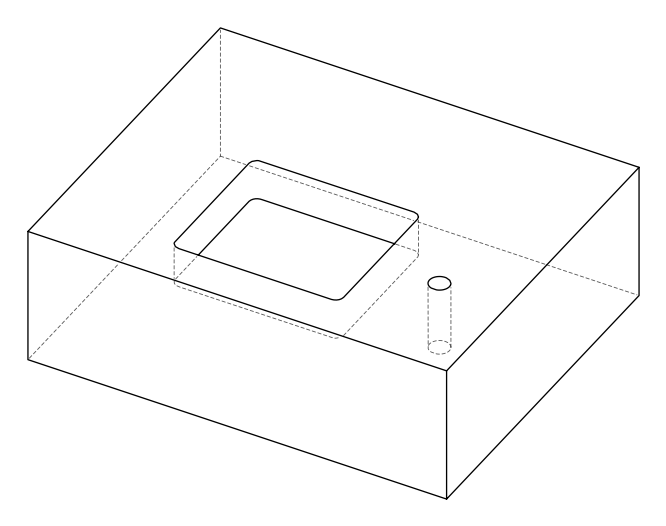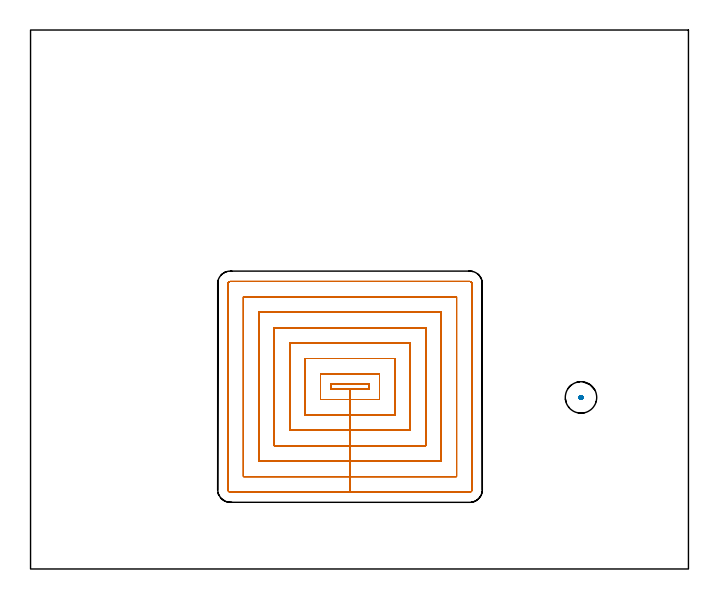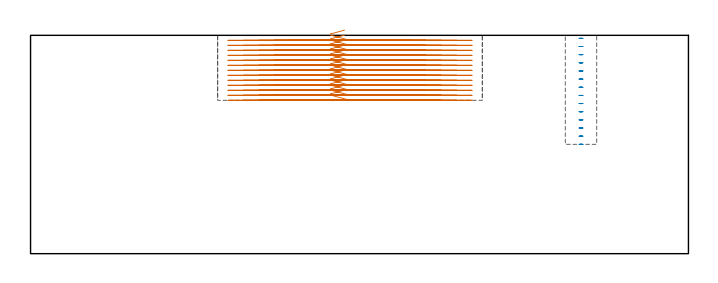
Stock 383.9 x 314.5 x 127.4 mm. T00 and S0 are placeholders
(PLAN: 2 operations, 1 tool changes, 62 min)
(1 MILL_RECTANGULAR_POCKET | POCKET_RECTANGULAR_STRAIGHT | NXT0201_011 | Follow Part, ap 3, ae 75% | 61.37 min | 787789 mm3)
(2 MILL_BLIND_HOLE_FROM_SOLID_MATERIAL | STEP1POCKET | NXT0201_012 | Spiral | 0.62 min | 16722 mm3)
(TOOL NXT0201_011 | ENDMILL 12mm [2P460-1200-NA 1630] | D12 FL38 Z6)
(TOOL NXT0201_012 | ENDMILL 16mm [2P460-1600-NA 1630] | D16 FL38 Z6)
(OP 1 MILL_RECTANGULAR_POCKET)
G17 G21 G94 G90
T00 M6
G54
G17 G0 G90 X183.176 Y107.8 S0 M3
G43 Z137.4 H1
Z130.4
G94 G1 X175.2 Z128.263 F250.
Y104.9 Z127.486
X186.4 Z124.485
X197.6 F500.
Y107.8
X175.2
Y104.9
X186.4
Y98.9
X203.6
Y113.8
X169.2
Y98.9
X186.4
Y89.9
X212.6
Y122.8
X160.2
Y89.9
X186.4
Y80.9
X221.6
Y131.8
X151.2
Y80.9
X186.4
Y71.9
X230.6
Y140.8
X142.2
Y71.9
X186.4
Y62.9
X239.6
Y149.8
X133.2
Y62.9
X186.4
Y53.9
X248.6
Y158.8
X124.2
Y53.9
X186.4
Y44.9
X256.3
G3 X257.6 Y46.2 R1.3
G1 Y166.5
G3 X256.3 Y167.8 R1.3
G1 X116.5
G3 X115.2 Y166.5 R1.3
G1 Y46.2
G3 X116.5 Y44.9 R1.3
G1 X186.4
X187.4
G0 X183.176 Y107.8 Z127.485
G1 X175.2 Z125.347 F250.
Y104.9 Z124.57
X186.4 Z121.569
X197.6 F500.
Y107.8
X175.2
Y104.9
X186.4
Y98.9
X203.6
Y113.8
X169.2
Y98.9
X186.4
Y89.9
X212.6
Y122.8
X160.2
Y89.9
X186.4
Y80.9
X221.6
Y131.8
X151.2
Y80.9
X186.4
Y71.9
X230.6
Y140.8
X142.2
Y71.9
X186.4
Y62.9
X239.6
Y149.8
X133.2
Y62.9
X186.4
Y53.9
X248.6
Y158.8
X124.2
Y53.9
X186.4
Y44.9
X256.3
G3 X257.6 Y46.2 R1.3
G1 Y166.5
G3 X256.3 Y167.8 R1.3
G1 X116.5
G3 X115.2 Y166.5 R1.3
G1 Y46.2
G3 X116.5 Y44.9 R1.3
G1 X186.4
X187.4
G0 X183.176 Y107.8 Z124.569
G1 X175.2 Z122.432 F250.
Y104.9 Z121.655
X186.4 Z118.654
X197.6 F500.
Y107.8
X175.2
Y104.9
X186.4
Y98.9
X203.6
Y113.8
X169.2
Y98.9
X186.4
Y89.9
X212.6
Y122.8
X160.2
Y89.9
X186.4
Y80.9
X221.6
Y131.8
X151.2
Y80.9
X186.4
Y71.9
X230.6
Y140.8
X142.2
Y71.9
X186.4
Y62.9
X239.6
Y149.8
X133.2
Y62.9
X186.4
Y53.9
X248.6
Y158.8
X124.2
Y53.9
X186.4
Y44.9
X256.3
G3 X257.6 Y46.2 R1.3
G1 Y166.5
G3 X256.3 Y167.8 R1.3
G1 X116.5
G3 X115.2 Y166.5 R1.3
G1 Y46.2
G3 X116.5 Y44.9 R1.3
G1 X186.4
X187.4
G0 X183.176 Y107.8 Z121.654
G1 X175.2 Z119.516 F250.
Y104.9 Z118.739
X186.4 Z115.738
X197.6 F500.
Y107.8
X175.2
Y104.9
X186.4
Y98.9
X203.6
Y113.8
X169.2
Y98.9
X186.4
Y89.9
X212.6
Y122.8
X160.2
Y89.9
X186.4
Y80.9
X221.6
Y131.8
X151.2
Y80.9
X186.4
Y71.9
X230.6
Y140.8
X142.2
Y71.9
X186.4
Y62.9
X239.6
Y149.8
X133.2
Y62.9
X186.4
Y53.9
X248.6
Y158.8
X124.2
Y53.9
X186.4
Y44.9
X256.3
G3 X257.6 Y46.2 R1.3
G1 Y166.5
G3 X256.3 Y167.8 R1.3
G1 X116.5
G3 X115.2 Y166.5 R1.3
G1 Y46.2
G3 X116.5 Y44.9 R1.3
G1 X186.4
X187.4
G0 X183.176 Y107.8 Z118.738
G1 X175.2 Z116.601 F250.
Y104.9 Z115.824
X186.4 Z112.823
X197.6 F500.
Y107.8
X175.2
Y104.9
X186.4
Y98.9
X203.6
Y113.8
X169.2
Y98.9
X186.4
Y89.9
X212.6
Y122.8
X160.2
Y89.9
X186.4
Y80.9
X221.6
Y131.8
X151.2
Y80.9
X186.4
Y71.9
X230.6
Y140.8
X142.2
Y71.9
X186.4
Y62.9
X239.6
Y149.8
X133.2
Y62.9
X186.4
Y53.9
X248.6
Y158.8
X124.2
Y53.9
X186.4
Y44.9
X256.3
G3 X257.6 Y46.2 R1.3
G1 Y166.5
G3 X256.3 Y167.8 R1.3
G1 X116.5
G3 X115.2 Y166.5 R1.3
G1 Y46.2
G3 X116.5 Y44.9 R1.3
G1 X186.4
X187.4
G0 X183.176 Y107.8 Z115.823
G1 X175.2 Z113.686 F250.
Y104.9 Z112.909
X186.4 Z109.908
X197.6 F500.
Y107.8
X175.2
Y104.9
X186.4
Y98.9
X203.6
Y113.8
X169.2
Y98.9
X186.4
Y89.9
X212.6
Y122.8
X160.2
Y89.9
X186.4
Y80.9
X221.6
Y131.8
X151.2
Y80.9
X186.4
Y71.9
X230.6
Y140.8
X142.2
Y71.9
X186.4
Y62.9
X239.6
Y149.8
X133.2
Y62.9
X186.4
Y53.9
X248.6
Y158.8
X124.2
Y53.9
X186.4
Y44.9
X256.3
G3 X257.6 Y46.2 R1.3
G1 Y166.5
G3 X256.3 Y167.8 R1.3
G1 X116.5
G3 X115.2 Y166.5 R1.3
G1 Y46.2
G3 X116.5 Y44.9 R1.3
G1 X186.4
X187.4
G0 X183.176 Y107.8 Z112.908
G1 X175.2 Z110.77 F250.
Y104.9 Z109.993
X186.4 Z106.992
X197.6 F500.
Y107.8
X175.2
Y104.9
X186.4
Y98.9
X203.6
Y113.8
X169.2
Y98.9
X186.4
Y89.9
X212.6
Y122.8
X160.2
Y89.9
X186.4
Y80.9
X221.6
Y131.8
X151.2
Y80.9
X186.4
Y71.9
X230.6
Y140.8
X142.2
Y71.9
X186.4
Y62.9
X239.6
Y149.8
X133.2
Y62.9
X186.4
Y53.9
X248.6
Y158.8
X124.2
Y53.9
X186.4
Y44.9
X256.3
G3 X257.6 Y46.2 R1.3
G1 Y166.5
G3 X256.3 Y167.8 R1.3
G1 X116.5
G3 X115.2 Y166.5 R1.3
G1 Y46.2
G3 X116.5 Y44.9 R1.3
G1 X186.4
X187.4
G0 X183.176 Y107.8 Z109.992
G1 X175.2 Z107.855 F250.
Y104.9 Z107.078
X186.4 Z104.077
X197.6 F500.
Y107.8
X175.2
Y104.9
X186.4
Y98.9
X203.6
Y113.8
X169.2
Y98.9
X186.4
Y89.9
X212.6
Y122.8
X160.2
Y89.9
X186.4
Y80.9
X221.6
Y131.8
X151.2
Y80.9
X186.4
Y71.9
X230.6
Y140.8
X142.2
Y71.9
X186.4
Y62.9
X239.6
Y149.8
X133.2
Y62.9
X186.4
Y53.9
X248.6
Y158.8
X124.2
Y53.9
X186.4
Y44.9
X256.3
G3 X257.6 Y46.2 R1.3
G1 Y166.5
G3 X256.3 Y167.8 R1.3
G1 X116.5
G3 X115.2 Y166.5 R1.3
G1 Y46.2
G3 X116.5 Y44.9 R1.3
G1 X186.4
X187.4
G0 X183.176 Y107.8 Z107.077
G1 X175.2 Z104.94 F250.
Y104.9 Z104.163
X186.4 Z101.162
X197.6 F500.
Y107.8
X175.2
Y104.9
X186.4
Y98.9
X203.6
Y113.8
X169.2
Y98.9
X186.4
Y89.9
X212.6
Y122.8
X160.2
Y89.9
X186.4
Y80.9
X221.6
Y131.8
X151.2
Y80.9
X186.4
Y71.9
X230.6
Y140.8
X142.2
Y71.9
X186.4
Y62.9
X239.6
Y149.8
X133.2
Y62.9
X186.4
Y53.9
X248.6
Y158.8
X124.2
Y53.9
X186.4
Y44.9
X256.3
G3 X257.6 Y46.2 R1.3
G1 Y166.5
G3 X256.3 Y167.8 R1.3
G1 X116.5
G3 X115.2 Y166.5 R1.3
G1 Y46.2
G3 X116.5 Y44.9 R1.3
G1 X186.4
X187.4
G0 X183.176 Y107.8 Z104.162
G1 X175.2 Z102.024 F250.
Y104.9 Z101.247
X186.4 Z98.246
X197.6 F500.
Y107.8
X175.2
Y104.9
X186.4
Y98.9
X203.6
Y113.8
X169.2
Y98.9
X186.4
Y89.9
X212.6
Y122.8
X160.2
Y89.9
X186.4
Y80.9
X221.6
Y131.8
X151.2
Y80.9
X186.4
Y71.9
X230.6
Y140.8
X142.2
Y71.9
X186.4
Y62.9
X239.6
Y149.8
X133.2
Y62.9
X186.4
Y53.9
X248.6
Y158.8
X124.2
Y53.9
X186.4
Y44.9
X256.3
G3 X257.6 Y46.2 R1.3
G1 Y166.5
G3 X256.3 Y167.8 R1.3
G1 X116.5
G3 X115.2 Y166.5 R1.3
G1 Y46.2
G3 X116.5 Y44.9 R1.3
G1 X186.4
X187.4
G0 X183.176 Y107.8 Z101.246
G1 X175.2 Z99.109 F250.
Y104.9 Z98.332
X186.4 Z95.331
X197.6 F500.
Y107.8
X175.2
Y104.9
X186.4
Y98.9
X203.6
Y113.8
X169.2
Y98.9
X186.4
Y89.9
X212.6
Y122.8
X160.2
Y89.9
X186.4
Y80.9
X221.6
Y131.8
X151.2
Y80.9
X186.4
Y71.9
X230.6
Y140.8
X142.2
Y71.9
X186.4
Y62.9
X239.6
Y149.8
X133.2
Y62.9
X186.4
Y53.9
X248.6
Y158.8
X124.2
Y53.9
X186.4
Y44.9
X256.3
G3 X257.6 Y46.2 R1.3
G1 Y166.5
G3 X256.3 Y167.8 R1.3
G1 X116.5
G3 X115.2 Y166.5 R1.3
G1 Y46.2
G3 X116.5 Y44.9 R1.3
G1 X186.4
X187.4
G0 X183.176 Y107.8 Z98.331
G1 X175.2 Z96.193 F250.
Y104.9 Z95.416
X186.4 Z92.415
X197.6 F500.
Y107.8
X175.2
Y104.9
X186.4
Y98.9
X203.6
Y113.8
X169.2
Y98.9
X186.4
Y89.9
X212.6
Y122.8
X160.2
Y89.9
X186.4
Y80.9
X221.6
Y131.8
X151.2
Y80.9
X186.4
Y71.9
X230.6
Y140.8
X142.2
Y71.9
X186.4
Y62.9
X239.6
Y149.8
X133.2
Y62.9
X186.4
Y53.9
X248.6
Y158.8
X124.2
Y53.9
X186.4
Y44.9
X256.3
G3 X257.6 Y46.2 R1.3
G1 Y166.5
G3 X256.3 Y167.8 R1.3
G1 X116.5
G3 X115.2 Y166.5 R1.3
G1 Y46.2
G3 X116.5 Y44.9 R1.3
G1 X186.4
X187.4
G0 X183.176 Y107.8 Z95.415
G1 X175.2 Z93.278 F250.
Y104.9 Z92.501
X186.4 Z89.5
X197.6 F500.
Y107.8
X175.2
Y104.9
X186.4
Y98.9
X203.6
Y113.8
X169.2
Y98.9
X186.4
Y89.9
X212.6
Y122.8
X160.2
Y89.9
X186.4
Y80.9
X221.6
Y131.8
X151.2
Y80.9
X186.4
Y71.9
X230.6
Y140.8
X142.2
Y71.9
X186.4
Y62.9
X239.6
Y149.8
X133.2
Y62.9
X186.4
Y53.9
X248.6
Y158.8
X124.2
Y53.9
X186.4
Y44.9
X256.3
G3 X257.6 Y46.2 R1.3
G1 Y166.5
G3 X256.3 Y167.8 R1.3
G1 X116.5
G3 X115.2 Y166.5 R1.3
G1 Y46.2
G3 X116.5 Y44.9 R1.3
G1 X186.4
X187.4
G0 Z137.4
M5
M2
(OP 2 MILL_BLIND_HOLE_FROM_SOLID_MATERIAL)
G17 G21 G94 G90
T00 M6
G54
G17 G0 G90 X321.2 Y100.1 S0 M3
G43 Z137.4 H1
Z125.643
G94 G3 X321.775 Y100.675 R0.575 F250.
X321.2 Y101.25 R0.575
X320.05 Y100.1 R1.15
X321.2 Y101.25 R-1.15
X320.625 Y100.675 R0.575
X321.2 Y100.1 R0.575
G0 Z120.886
G3 X321.775 Y100.675 R0.575
X321.2 Y101.25 R0.575
X320.05 Y100.1 R1.15
X321.2 Y101.25 R-1.15
X320.625 Y100.675 R0.575
X321.2 Y100.1 R0.575
G0 Z116.129
G3 X321.775 Y100.675 R0.575
X321.2 Y101.25 R0.575
X320.05 Y100.1 R1.15
X321.2 Y101.25 R-1.15
X320.625 Y100.675 R0.575
X321.2 Y100.1 R0.575
G0 Z111.371
G3 X321.775 Y100.675 R0.575
X321.2 Y101.25 R0.575
X320.05 Y100.1 R1.15
X321.2 Y101.25 R-1.15
X320.625 Y100.675 R0.575
X321.2 Y100.1 R0.575
G0 Z106.614
G3 X321.775 Y100.675 R0.575
X321.2 Y101.25 R0.575
X320.05 Y100.1 R1.15
X321.2 Y101.25 R-1.15
X320.625 Y100.675 R0.575
X321.2 Y100.1 R0.575
G0 Z101.857
G3 X321.775 Y100.675 R0.575
X321.2 Y101.25 R0.575
X320.05 Y100.1 R1.15
X321.2 Y101.25 R-1.15
X320.625 Y100.675 R0.575
X321.2 Y100.1 R0.575
G0 Z97.1
G3 X321.775 Y100.675 R0.575
X321.2 Y101.25 R0.575
X320.05 Y100.1 R1.15
X321.2 Y101.25 R-1.15
X320.625 Y100.675 R0.575
X321.2 Y100.1 R0.575
G0 Z92.343
G3 X321.775 Y100.675 R0.575
X321.2 Y101.25 R0.575
X320.05 Y100.1 R1.15
X321.2 Y101.25 R-1.15
X320.625 Y100.675 R0.575
X321.2 Y100.1 R0.575
G0 Z87.586
G3 X321.775 Y100.675 R0.575
X321.2 Y101.25 R0.575
X320.05 Y100.1 R1.15
X321.2 Y101.25 R-1.15
X320.625 Y100.675 R0.575
X321.2 Y100.1 R0.575
G0 Z82.829
G3 X321.775 Y100.675 R0.575
X321.2 Y101.25 R0.575
X320.05 Y100.1 R1.15
X321.2 Y101.25 R-1.15
X320.625 Y100.675 R0.575
X321.2 Y100.1 R0.575
G0 Z78.071
G3 X321.775 Y100.675 R0.575
X321.2 Y101.25 R0.575
X320.05 Y100.1 R1.15
X321.2 Y101.25 R-1.15
X320.625 Y100.675 R0.575
X321.2 Y100.1 R0.575
G0 Z73.314
G3 X321.775 Y100.675 R0.575
X321.2 Y101.25 R0.575
X320.05 Y100.1 R1.15
X321.2 Y101.25 R-1.15
X320.625 Y100.675 R0.575
X321.2 Y100.1 R0.575
G0 Z68.557
G3 X321.775 Y100.675 R0.575
X321.2 Y101.25 R0.575
X320.05 Y100.1 R1.15
X321.2 Y101.25 R-1.15
X320.625 Y100.675 R0.575
X321.2 Y100.1 R0.575
G0 Z63.8
G3 X321.775 Y100.675 R0.575
X321.2 Y101.25 R0.575
X320.05 Y100.1 R1.15
X321.2 Y101.25 R-1.15
X320.625 Y100.675 R0.575
X321.2 Y100.1 R0.575
G0 Z137.4
M5
M2
